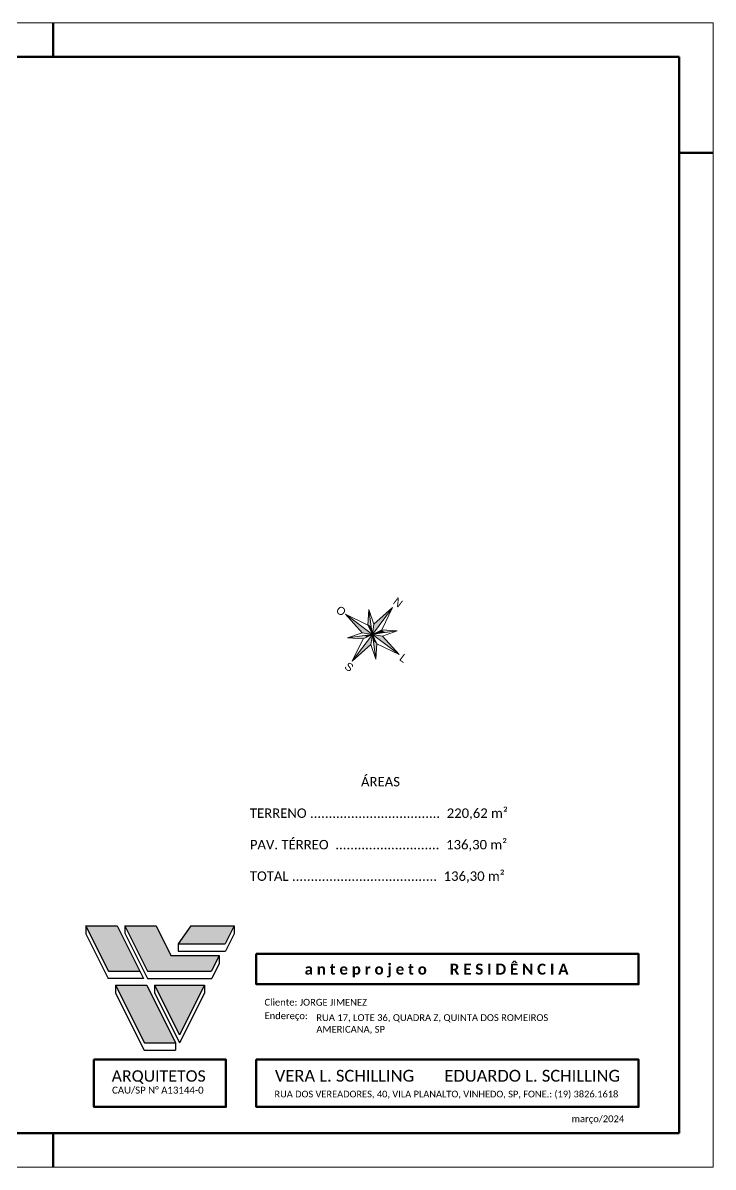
# Model space of a CAD drawing. Header units: millimetres. Extents: x 138.2 to 179, y 16 to 49.9.
# Drawn here: x 158.61 to 179, y 16.01 to 49.85 of the extents above; entities that cross this region are included whole.
import ezdxf
from ezdxf.enums import TextEntityAlignment as Align

# ---------------------------------------------------------------- set-up
doc = ezdxf.new("R2010")
doc.units = ezdxf.units.MM
for name, color, linetype, lineweight in [('0.13', 251, 'Continuous', 13), ('0.6', 18, 'Continuous', 60), ('wv_legenda', 245, 'Continuous', 9)]:
    doc.layers.add(name, color=color, linetype=linetype, lineweight=lineweight)
doc.layers.add('PDF_NORTE', color=7, linetype='Continuous')
doc.layers.add('PDF_Text', color=7, linetype='Continuous')
doc.styles.add('textstyle5', font='')
doc.styles.add('textstyle7', font='')
doc.styles.add('textstyle8', font='')
doc.styles.get('textstyle5').set_extended_font_data('Arial')
doc.styles.get('textstyle7').set_extended_font_data('Calibri', bold=True)
doc.styles.get('textstyle8').set_extended_font_data('Calibri')

msp = doc.modelspace()

# ---------------------------------------------------------------- hatches: boundary and pattern name
at = {"transparency": 33554687}
h = msp.add_hatch(color=256, dxfattribs=at)
h.paths.add_polyline_path([(161.389, 23.148), (160.466, 23.148), (161.137, 21.806), (162.06, 21.806)], flags=0)
h.paths.add_polyline_path([(162.542, 23.148), (161.62, 23.148), (162.29, 21.806), (164.179, 21.806), (164.409, 22.268), (163.198, 22.268), (162.982, 22.268)], flags=0)
h.paths.add_polyline_path([(163.571, 23.148), (163.198, 22.614), (164.582, 22.614), (164.849, 23.148)], flags=0)
h.paths.add_polyline_path([(162.497, 21.394), (163.234, 19.918), (163.972, 21.394)], flags=0)
h.paths.add_polyline_path([(161.343, 21.394), (162.196, 19.687), (163.119, 19.687), (162.266, 21.394)], flags=0)
at = {"layer": 'PDF_NORTE', "transparency": 33554559}
for points in [[(169.096, 31.982), (169.527, 32.557), (168.982, 32.066), (168.934, 31.767)], [(168.804, 32.066), (168.804, 32.042), (168.934, 31.767), (168.904, 31.966), (168.901, 31.996)], [(169.212, 31.896), (169.101, 31.845), (168.934, 31.767), (169.163, 31.799), (169.311, 31.82)], [(168.705, 31.731), (168.556, 31.71), (168.2, 31.659), (168.659, 31.634), (168.767, 31.686)], [(168.888, 31.465), (168.934, 31.767), (168.772, 31.548), (168.341, 30.974)], [(168.963, 31.564), (168.966, 31.535), (169.039, 31.03), (169.063, 31.465), (169.063, 31.489)]]:
    msp.add_hatch(color=256, dxfattribs=at).paths.add_polyline_path(points, flags=0)

# ---------------------------------------------------------------- linework, layer by layer
for p, q in [((160.466, 23.148), (161.389, 23.148)), ((160.466, 23.148), (161.137, 21.806)), ((160.466, 23.148), (160.466, 22.908)), ((161.137, 21.806), (160.466, 23.148)), ((161.389, 23.148), (162.06, 21.806)), ((161.62, 23.148), (162.29, 21.806)), ((161.62, 23.148), (161.62, 22.927)), ((161.62, 23.148), (162.542, 23.148)), ((162.542, 23.148), (162.982, 22.268)), ((163.571, 23.148), (163.198, 22.614)), ((163.571, 23.148), (164.849, 23.148)), ((164.849, 23.148), (164.582, 22.614)), ((164.849, 23.148), (164.849, 22.908)), ((160.466, 22.908), (161.128, 21.586)), ((161.62, 22.927), (162.29, 21.586)), ((164.849, 22.908), (164.592, 22.393)), ((163.198, 22.614), (164.582, 22.614)), ((163.198, 22.614), (163.198, 22.393)), ((163.198, 22.393), (164.592, 22.393)), ((162.982, 22.268), (163.198, 22.268)), ((163.198, 22.268), (164.409, 22.268)), ((164.409, 22.268), (164.179, 21.806)), ((164.409, 22.028), (164.188, 21.586)), ((164.409, 22.268), (164.409, 22.028)), ((161.137, 21.806), (162.06, 21.806)), ((162.06, 21.806), (162.17, 21.586)), ((162.29, 21.806), (164.179, 21.806)), ((162.17, 21.586), (161.128, 21.586)), ((161.343, 21.394), (162.196, 19.687)), ((161.343, 21.394), (161.343, 21.154)), ((161.343, 21.394), (162.266, 21.394)), ((161.343, 21.394), (162.196, 19.687)), ((162.266, 21.394), (163.119, 19.687)), ((162.29, 21.586), (164.188, 21.586)), ((162.497, 21.394), (163.234, 19.918)), ((162.497, 21.394), (163.972, 21.394)), ((162.497, 21.394), (162.497, 21.173)), ((163.972, 21.394), (163.234, 19.918)), ((163.972, 21.394), (163.972, 21.154)), ((161.343, 21.154), (162.187, 19.467)), ((162.497, 21.173), (163.239, 19.688)), ((163.972, 21.154), (163.239, 19.688)), ((162.196, 19.687), (163.119, 19.687)), ((163.119, 19.687), (163.119, 19.467)), ((162.187, 19.467), (163.119, 19.467))]:
    msp.add_line(p, q)
at = {"layer": '0.13'}
for p, q in [((179.004, 49.851), (138.208, 49.851)), ((179.004, 16.01), (179.004, 49.851)), ((179.004, 16.01), (138.208, 16.01))]:
    msp.add_line(p, q, dxfattribs=at)
at = {"layer": '0.6'}
for p, q in [((159.504, 49.851), (159.504, 48.851)), ((178.004, 48.851), (140.208, 48.851)), ((178.004, 17.01), (178.004, 48.851)), ((179.004, 46.01), (178.004, 46.01)), ((178.004, 17.01), (140.208, 17.01)), ((159.504, 17.01), (159.504, 16.01))]:
    msp.add_line(p, q, dxfattribs=at)
for points in [[(165.504, 22.317), (176.804, 22.317), (176.804, 21.417), (165.504, 21.417)], [(160.704, 19.189), (164.604, 19.189), (164.604, 17.789), (160.704, 17.789)], [(165.504, 19.189), (176.804, 19.189), (176.804, 17.789), (165.504, 17.789)]]:
    msp.add_lwpolyline(points, close=True, dxfattribs=at)
at = {"layer": 'PDF_NORTE', "lineweight": 9}
for points in [[(168.804, 32.042), (168.829, 32.5), (168.901, 31.996), (168.934, 31.767), (168.966, 31.535), (169.039, 31.03)], [(168.804, 32.042), (168.934, 31.767), (168.982, 32.066), (168.829, 32.5)], [(169.527, 32.557), (168.934, 31.767), (169.727, 31.173), (169.236, 31.718)], [(168.982, 32.066), (169.527, 32.557), (169.212, 31.896)], [(168.2, 31.659), (168.632, 31.812), (168.141, 32.36)], [(168.659, 31.634), (168.34, 30.974), (168.934, 31.767), (168.141, 32.36)], [(168.804, 32.042), (168.141, 32.36)], [(169.236, 31.718), (169.67, 31.872), (169.163, 31.799), (168.934, 31.767), (168.705, 31.731), (168.2, 31.659)], [(168.632, 31.812), (168.934, 31.767), (168.659, 31.634)], [(169.236, 31.718), (168.934, 31.767), (169.212, 31.896), (169.67, 31.872)], [(168.2, 31.659), (168.659, 31.634)], [(168.888, 31.465), (168.934, 31.767), (169.063, 31.489)], [(169.063, 31.489), (169.039, 31.03)], [(169.727, 31.173), (169.063, 31.489)], [(168.34, 30.974), (168.888, 31.465)], [(169.039, 31.03), (168.888, 31.465)]]:
    msp.add_lwpolyline(points, dxfattribs=at)
at = {"layer": 'PDF_NORTE'}
for points in [[(168.829, 32.5), (168.901, 31.996), (168.804, 32.066)], [(168.141, 32.36), (168.934, 31.767), (168.632, 31.812)], [(169.67, 31.872), (169.311, 31.82), (169.212, 31.896)], [(168.934, 31.767), (168.767, 31.686), (168.705, 31.731)], [(169.236, 31.718), (169.727, 31.173), (168.934, 31.767)], [(168.934, 31.767), (169.063, 31.489), (168.963, 31.564)]]:
    msp.add_solid(points, dxfattribs=at)

# ---------------------------------------------------------------- texts
at = {"color": 7, "style": 'textstyle7'}
msp.add_text('a n t e p r o j e t o      R E S I D Ê N C I A', height=0.32477, dxfattribs=at).set_placement((166.931, 21.703))
at = {"style": 'textstyle8'}
for s, p in [('RUA 17, LOTE 36, QUADRA Z, QUINTA DOS ROMEIROS ', (167.279, 20.332)), ('AMERICANA, SP', (167.279, 19.986))]:
    msp.add_text(s, height=0.2, dxfattribs=at).set_placement(p)
at = {"color": 7, "style": 'textstyle8'}
msp.add_text('ARQUITETOS', height=0.3383, dxfattribs=at).set_placement((162.619, 18.536), align=Align.CENTER)
at = {"char_height": 0.2, "attachment_point": 1, "line_spacing_factor": 1.2, "style": 'textstyle8'}
for s, insert, width in [('\\pxi-10,l10,t6;Cliente: JORGE JIMENEZ\\PEndereço: ', (165.746, 20.986), 11.20011), ('\\pxi-10,l10,t6;março/2024', (174.822, 17.539), 1.8709)]:
    msp.add_mtext(s, dxfattribs=dict(at, insert=insert, width=width))
at = {"color": 7, "attachment_point": 2, "style": 'textstyle8'}
for s, insert, char_height, width in [('\\pxql;VERA L. SCHILLING', (172.486, 18.887), 0.35046, 12.86496), ('EDUARDO L. SCHILLING', (173.66, 18.887), 0.35046, 5.2119), ('\\pxql;CAU/SP N° A13144-0', (162.972, 18.39), 0.20471, 3.46104), ('{\\pxql;RUA DOS VEREADORES, 40, VILA PLANALTO, VINHEDO, SP, FONE.: (19) 3826.1618}', (172.796, 18.269), 0.19686, 13.50861)]:
    msp.add_mtext(s, dxfattribs=dict(at, insert=insert, char_height=char_height, width=width))
at = {"layer": 'PDF_Text', "char_height": 0.237, "attachment_point": 4, "style": 'textstyle5'}
for s, insert, rotation in [('N', (169.595, 32.785), 322.9099), ('O', (167.905, 32.537), 322.4809), ('L', (169.781, 31.116), 323.3016), ('S', (168.157, 30.868), 323.3016)]:
    msp.add_mtext(s, dxfattribs=dict(at, insert=insert, rotation=rotation))
at = {"layer": 'wv_legenda', "insert": (169.174, 25.985), "char_height": 0.27924, "width": 7.72218, "attachment_point": 5, "style": 'textstyle8'}
msp.add_mtext('ÁREAS\\P\\P\\pxql;TERRENO ...................................  220,62 m²\\P\\PPAV. TÉRREO  ............................  136,30 m²\\P\\PTOTAL .......................................  136,30 m²', dxfattribs=at)

doc.saveas('drawing.dxf')
